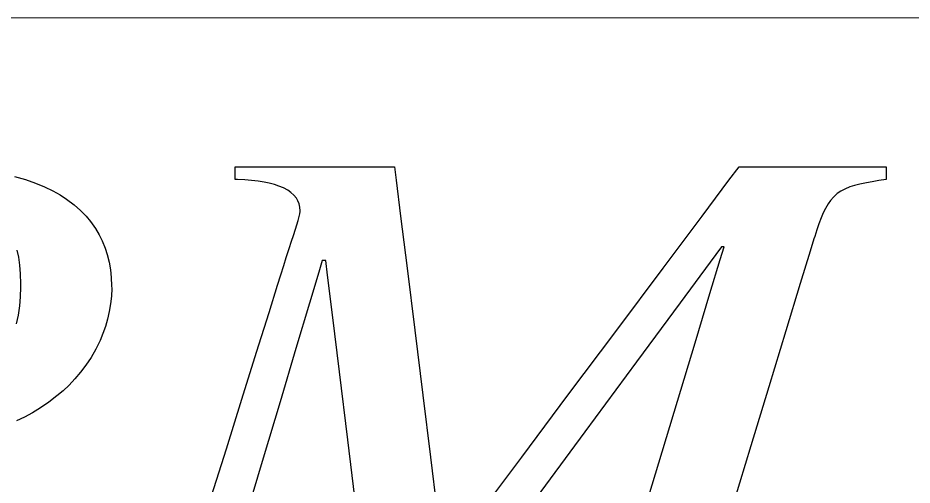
# Model space of a CAD drawing. Header units: millimetres. Extents: x 7456 to 7998, y -452 to -67.
# Drawn here: x 7718.88 to 7748.48, y -435.61 to -420.16 of the extents above; entities that cross this region are included whole.
import ezdxf

# ---------------------------------------------------------------- set-up
doc = ezdxf.new("R2010")
doc.units = ezdxf.units.MM
doc.header["$LTSCALE"] = 10
doc.layers.get('0').update_dxf_attribs({"linetype": 'CONTINUOUS'})
doc.layers.add('str', color=7, linetype='CONTINUOUS', lineweight=25)
doc.layers.add('txt', color=3, linetype='CONTINUOUS', lineweight=9)

# ---------------------------------------------------------------- blocks, each defined once
blk = doc.blocks.new('PMI-Logo-3')
for points in [[(31.849, 7.435, 0), (32.17, 7.341, 0), (32.463, 7.238, 0), (32.729, 7.127, 0), (32.968, 7.011, 0), (33.183, 6.891, 0), (33.373, 6.768, 0), (33.597, 6.601, 0), (33.785, 6.434, 0), (33.944, 6.271, 0), (34.076, 6.113, 0), (34.221, 5.908, 0), (34.333, 5.717, 0), (34.419, 5.541, 0), (34.506, 5.326, 0), (34.566, 5.139, 0), (34.62, 4.922, 0), (34.66, 4.69, 0), (34.684, 4.468, 0), (34.696, 4.228, 0), (34.697, 4.145, 0), (34.689, 3.919, 0), (34.665, 3.693, 0), (34.627, 3.469, 0), (34.577, 3.249, 0), (34.514, 3.034, 0), (34.44, 2.826, 0), (34.357, 2.625, 0), (34.231, 2.368, 0), (34.092, 2.126, 0), (33.941, 1.9, 0), (33.782, 1.689, 0), (33.616, 1.494, 0), (33.444, 1.314, 0), (33.268, 1.148, 0), (33.09, 0.995, 0), (32.848, 0.81, 0), (32.607, 0.647, 0), (32.368, 0.502, 0), (32.133, 0.376, 0), (31.904, 0.264, 0)], [(57.432, 7.343, 0), (57.211, 7.309, 0), (57.019, 7.278, 0), (56.852, 7.248, 0), (56.661, 7.209, 0), (56.501, 7.168, 0), (56.367, 7.126, 0), (56.217, 7.064, 0), (56.095, 6.998, 0), (55.995, 6.928, 0), (55.885, 6.829, 0), (55.797, 6.728, 0), (55.726, 6.627, 0), (55.648, 6.494, 0), (55.586, 6.37, 0), (55.521, 6.219, 0), (55.455, 6.046, 0), (55.395, 5.871, 0), (55.333, 5.674, 0), (55.312, 5.603, 0), (55.202, 5.246, 0), (54.91, 4.289, 0), (54.487, 2.903, 0), (53.985, 1.259, 0), (53.457, -0.47, 0), (52.955, -2.113, 0)], [(50.24, -2.68, 0), (50.758, -0.966, 0), (51.303, 0.838, 0), (51.822, 2.551, 0), (52.259, 3.997, 0), (52.561, 4.995, 0), (52.673, 5.368, 0), (52.67, 5.368, 0), (52.663, 5.368, 0), (52.653, 5.368, 0), (52.641, 5.368, 0), (52.628, 5.368, 0), (52.615, 5.368, 0), (52.605, 5.368, 0), (52.598, 5.368, 0), (52.595, 5.368, 0), (52.265, 4.922, 0), (51.381, 3.727, 0), (50.101, 1.997, 0), (48.583, -0.055, 0), (46.986, -2.213, 0)], [(41.886, -2.38, 0), (41.629, -0.288, 0), (41.384, 1.701, 0), (41.178, 3.378, 0), (41.035, 4.536, 0), (40.982, 4.968, 0), (40.978, 4.968, 0), (40.969, 4.968, 0), (40.955, 4.968, 0), (40.939, 4.968, 0), (40.921, 4.968, 0), (40.905, 4.968, 0), (40.891, 4.968, 0), (40.881, 4.968, 0), (40.878, 4.968, 0), (40.776, 4.627, 0), (40.503, 3.713, 0), (40.107, 2.389, 0), (39.638, 0.82, 0), (39.144, -0.83, 0), (38.675, -2.4, 0)], [(37.631, -1.935, 0), (38.064, -0.555, 0), (38.519, 0.897, 0), (38.951, 2.277, 0), (39.316, 3.441, 0), (39.568, 4.245, 0), (39.662, 4.545, 0), (39.748, 4.821, 0), (39.823, 5.056, 0), (39.91, 5.322, 0), (39.98, 5.535, 0), (40.036, 5.705, 0), (40.094, 5.885, 0), (40.136, 6.017, 0), (40.174, 6.145, 0), (40.204, 6.257, 0), (40.222, 6.34, 0), (40.231, 6.408, 0), (40.231, 6.426, 0), (40.223, 6.536, 0), (40.199, 6.633, 0), (40.163, 6.72, 0), (40.117, 6.798, 0), (40.042, 6.888, 0), (39.957, 6.964, 0), (39.866, 7.027, 0), (39.737, 7.097, 0), (39.607, 7.152, 0), (39.48, 7.195, 0), (39.318, 7.238, 0), (39.17, 7.268, 0), (38.994, 7.296, 0), (38.798, 7.318, 0), (38.605, 7.333, 0), (38.392, 7.342, 0), (38.317, 7.343, 0), (38.317, 7.356, 0), (38.317, 7.391, 0), (38.317, 7.441, 0), (38.317, 7.5, 0), (38.317, 7.563, 0), (38.317, 7.622, 0), (38.317, 7.672, 0), (38.317, 7.707, 0), (38.317, 7.719, 0), (38.478, 7.719, 0), (38.908, 7.719, 0), (39.531, 7.719, 0), (40.27, 7.719, 0), (41.047, 7.719, 0), (41.785, 7.719, 0), (42.408, 7.719, 0), (42.839, 7.719, 0), (42.999, 7.719, 0), (43.048, 7.325, 0), (43.179, 6.268, 0), (43.368, 4.738, 0), (43.593, 2.925, 0), (43.829, 1.016, 0), (44.053, -0.798, 0), (44.243, -2.328, 0)], [(45.587, -2.328, 0), (46.733, -0.798, 0), (48.091, 1.016, 0), (49.521, 2.925, 0), (50.88, 4.738, 0), (52.026, 6.268, 0), (52.817, 7.325, 0), (53.113, 7.719, 0), (53.261, 7.719, 0), (53.658, 7.719, 0), (54.233, 7.719, 0), (54.914, 7.719, 0), (55.631, 7.719, 0), (56.313, 7.719, 0), (56.887, 7.719, 0), (57.284, 7.719, 0), (57.432, 7.719, 0), (57.432, 7.707, 0), (57.432, 7.672, 0), (57.432, 7.622, 0), (57.432, 7.563, 0), (57.432, 7.5, 0), (57.432, 7.441, 0), (57.432, 7.391, 0), (57.432, 7.356, 0), (57.432, 7.343, 0)], [(31.907, 3.109, 0), (31.958, 3.363, 0), (31.997, 3.637, 0), (32.021, 3.901, 0), (32.032, 4.187, 0), (32.032, 4.286, 0), (32.025, 4.573, 0), (32.003, 4.83, 0), (31.968, 5.061, 0), (31.921, 5.268, 0)]]:
    blk.add_polyline3d(points)

msp = doc.modelspace()

# ---------------------------------------------------------------- linework, layer by layer
at = {"layer": 'txt'}
msp.add_line((7997.5735, -420.1586), (7661.4934, -420.1586), dxfattribs=at)
msp.add_line((7997.5735, -420.1586), (7661.4934, -420.1586), dxfattribs=at)

# ---------------------------------------------------------------- block references
at = {"layer": 'str', "xscale": 1.127413533005156, "yscale": 1.127413533005156, "zscale": 1.127413533005156}
msp.add_blockref('PMI-Logo-3', (7682.8687, -433.78), dxfattribs=at)
msp.add_blockref('PMI-Logo-3', (7682.8687, -433.78), dxfattribs=at)

doc.saveas('drawing.dxf')
